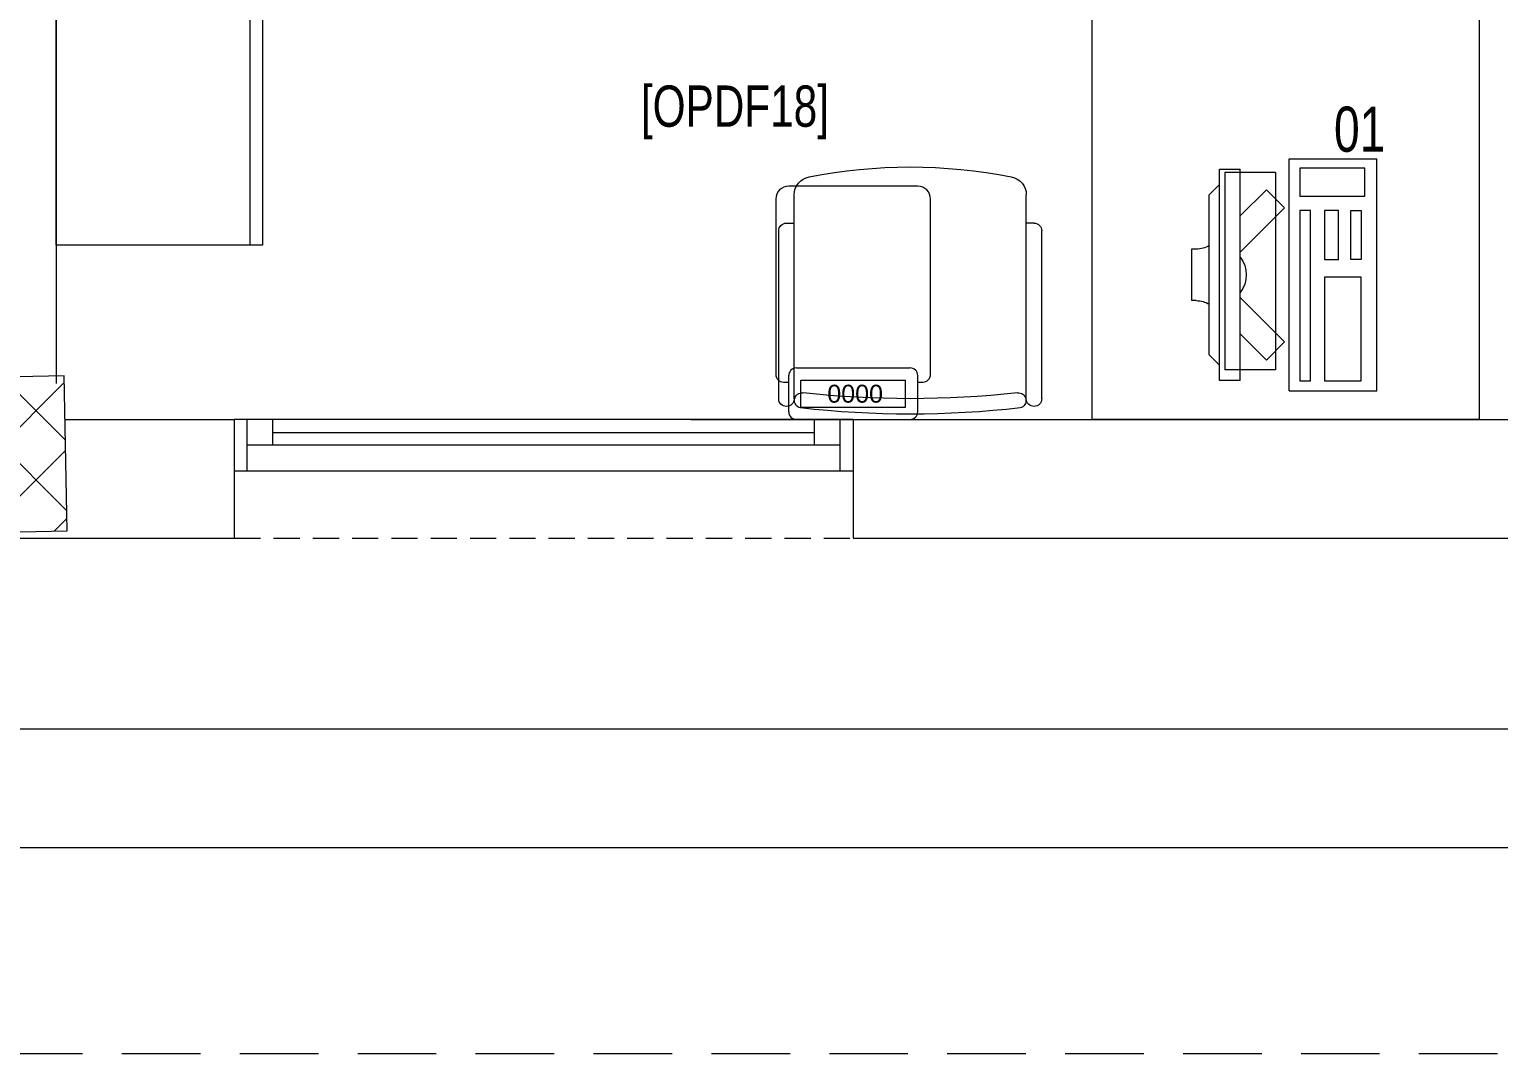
# Model space of a CAD drawing. Extents: x -234346 to 58427, y -132654 to -82394.
# Drawn here: x -51604 to -48756, y -117093 to -115106 of the extents above; entities that cross this region are included whole.
import ezdxf

# ---------------------------------------------------------------- set-up
doc = ezdxf.new("R2010")
doc.units = 0
doc.header["$LTSCALE"] = 8
doc.linetypes.add('HIDDEN', pattern=[9.525, 6.35, -3.175])
for name, color, linetype, lineweight in [('72_EGR_BASE_TEXT', 9, 'Continuous', 5), ('72_EGR_EQP_TAG', 9, 'Continuous', 5), ('Aluminum', 9, 'Continuous', 5), ('C-HYDR-CTCH', 9, 'Continuous', 5), ('Hatch', 9, 'Continuous', 5), ('LOADING', 9, 'Continuous', 5), ('Proj', 9, 'Continuous', 5), ('Structure', 9, 'Continuous', 5), ('Walls', 9, 'Continuous', 5)]:
    doc.layers.add(name, color=color, linetype=linetype, lineweight=lineweight)
doc.layers.add('TME-NON MEDICAL FURNITURE', color=9, linetype='Continuous')
doc.styles.get("Standard").update_dxf_attribs({"font": 'ARIALUNI.TTF'})
doc.styles.add('X3G_ENTITY_257CFD', font='swisscl.ttf', dxfattribs={"height": 200})
doc.styles.add('X3G_ENTITY_9F38', font='swisscl.ttf', dxfattribs={"height": 0.2})

# ---------------------------------------------------------------- blocks, each defined once
blk = doc.blocks.new('A$C47696aed')
at = {"layer": 'Hatch'}
h = blk.add_hatch(dxfattribs=at)
h.set_pattern_fill('ANSI37', color=256, scale=30)
h.paths.add_polyline_path([(50952.7, 21917.9), (50348.7, 21909.7), (50352.6, 21621.3), (50956.6, 21629.5)])
h.paths.add_polyline_path([(43791.9, 21910.1), (43208.4, 21904.7), (43188.5, 21613.3), (43772, 21618.7)])
h.paths.add_polyline_path([(29414.9, 21902.8), (28815.8, 21898.7), (28810.1, 21605.6), (29409.2, 21609.7)])
h.paths.add_polyline_path([(36600.2, 21904.9), (35999, 21897.4), (35990.7, 21611.8), (36591.9, 21619.3)])
h.paths.add_polyline_path([(22195.7, 21912), (21589.3, 21890.2), (21603.8, 21597.6), (22210.2, 21619.5)])
h.paths.add_polyline_path([(15459.1, 21901.7), (14237.2, 21925.6), (14230.7, 21629.5), (15452.7, 21605.5)])
h.paths.add_polyline_path([(15473.2, 14701.6), (14258.2, 14685.8), (14244.7, 14393.4), (15459.7, 14409.1)])
h.paths.add_polyline_path([(15447.1, 7508.4), (14244, 7492.4), (14238.3, 7199.4), (15441.4, 7215.3)])
h.paths.add_polyline_path([(15465.6, 309.7), (14269, 298.3), (14271.8, 3.8), (15468.5, 15.2)])
h.paths.add_polyline_path([(7830.6, 311.8), (7227.1, 308.1), (7237.7, 22.6), (7841.3, 26.3)])
h.paths.add_polyline_path([(7815.2, 7509.8), (7218.4, 7511.4), (7218.2, 7210.2), (7815.1, 7208.6)])
h.paths.add_polyline_path([(7825.1, 14699.4), (7205.8, 14700.6), (7195.2, 14397.6), (7814.5, 14396.4)])
h.paths.add_polyline_path([(7801.7, 21878.7), (7201.1, 21893.2), (7197.5, 21603.6), (7798.1, 21589.1)])
h.paths.add_polyline_path([(602.6, 21876.9), (0, 21899.6), (1.9, 21611.2), (604.5, 21588.5)])
h.paths.add_polyline_path([(610.4, 7498.6), (8.3, 7491.6), (11.7, 7200), (613.7, 7206.9)])
h.paths.add_polyline_path([(627.9, 303.9), (29.5, 302.9), (34.3, 2.3), (632.7, 3.3)])
h.paths.add_polyline_path([(22214.6, 317.2), (21608.9, 304.3), (21614.6, 3.1), (22220.3, 16)])
h.paths.add_polyline_path([(22208.1, 7509.7), (21613.7, 7492.1), (21615.8, 7195.5), (22210.2, 7213.1)])
h.paths.add_polyline_path([(22199.3, 14717.7), (21600.4, 14710), (21604.4, 14409.9), (22203.4, 14417.6)])
h.paths.add_polyline_path([(29399.7, 14702.4), (28797.7, 14707.1), (28802, 14415), (29403.9, 14410.3)])
h.paths.add_polyline_path([(29403.4, 7519.8), (28799.6, 7502.2), (28813, 7202.1), (29413.1, 7223.2)])
h.paths.add_polyline_path([(29419.5, 303.8), (28815.7, 310.4), (28813.3, 24.7), (29417.2, 18.1)])
h.paths.add_polyline_path([(36618, 314.2), (36020.7, 299.7), (36029.7, 0), (36627, 14.6)])
h.paths.add_polyline_path([(36610.7, 7502.6), (36009.5, 7504.5), (36010.6, 7207.3), (36611.9, 7205.4)])
h.paths.add_polyline_path([(36574.3, 14706.4), (35993.4, 14711.1), (36013.1, 14421.3), (36594, 14416.6)])
h.paths.add_polyline_path([(43777.6, 14705.7), (43180, 14719.4), (43182, 14427.5), (43779.6, 14413.8)])
h.paths.add_polyline_path([(43778.6, 7507.1), (43210.2, 7499.5), (43212, 7205.4), (43780.5, 7213)])
h.paths.add_polyline_path([(43815.7, 310), (43210.4, 307.3), (43211.8, 2.8), (43817, 5.4)])
h.paths.add_polyline_path([(50989.9, 309.5), (50401.9, 325.5), (50388.7, 18.3), (50976.7, 2.3)])
h.paths.add_polyline_path([(50974.1, 7508.9), (50370.9, 7510), (50368.9, 7213.4), (50972.2, 7212.3)])
at = {"layer": 'C-HYDR-CTCH', "color": 4, "flags": 128}
blk.add_lwpolyline([(21608.9, 304.3), (21614.6, 3.1), (22220.3, 16), (22214.6, 317.2), (21608.9, 304.3)], dxfattribs=at)
blk = doc.blocks.new('ITCWLS1-P')
at = {"layer": 'LOADING'}
for p, q in [((-0.2651, 0.43, 0), (-0.3051, 0.43, 0)), ((-0.3051, 0.43, 0), (-0.3051, 0.02, 0)), ((-0.2651, 0.43, 0), (-0.2651, 0.02, 0)), ((-0.17, 0.45), (-0.17, 0)), ((-0.17, 0.45), (0, 0.45)), ((-0.1496, 0.4305), (-0.1291, 0.4305)), ((-0.1291, 0.4305), (-0.1291, 0.4089)), ((0, 0.45), (0, 0)), ((-0.3251, 0.38, 0), (-0.3051, 0.4, 0)), ((-0.197, 0.4094), (-0.295, 0.4094)), ((-0.295, 0.0264), (-0.295, 0.4094)), ((-0.197, 0.0264), (-0.197, 0.4094)), ((-0.3251, 0.38, 0), (-0.3251, 0.07, 0)), ((-0.3503, 0.275), (-0.3596, 0.275)), ((-0.3596, 0.175), (-0.3596, 0.275)), ((-0.3503, 0.175), (-0.3596, 0.175)), ((-0.3251, 0.07, 0), (-0.3051, 0.05, 0)), ((-0.3051, 0.02, 0), (-0.2651, 0.02, 0)), ((-0.197, 0.0264), (-0.295, 0.0264)), ((-0.17, 0), (0, 0))]:
    blk.add_line(p, q, dxfattribs=at)
at = {"layer": 'LOADING', "extrusion": (2.48281e-10, 3.18408e-10, -1)}
for p, q in [((-0.2651, 0.3395), (-0.2144, 0.3902)), ((-0.1791, 0.3548), (-0.2144, 0.3902)), ((-0.2651, 0.2688), (-0.1791, 0.3548))]:
    blk.add_line(p, q, dxfattribs=at)
at = {"layer": 'LOADING', "extrusion": (2.48281e-10, -3.18408e-10, -1)}
for p, q in [((-0.2651, 0.1812), (-0.1791, 0.0952)), ((-0.2651, 0.1105), (-0.2144, 0.0598)), ((-0.1791, 0.0952), (-0.2144, 0.0598))]:
    blk.add_line(p, q, dxfattribs=at)
at = {"layer": 'LOADING'}
for points in [[(-0.1291, 0.4089), (-0.1291, 0.1), (-0.1496, 0.1), (-0.1496, 0.4305)], [(-0.1496, 0.1), (-0.1496, 0.1), (-0.1496, 0.1), (-0.1496, 0.1), (-0.1496, 0.1), (-0.1496, 0.1), (-0.1496, 0.1), (-0.1496, 0.1), (-0.1496, 0.1)], [(-0.1496, 0.1), (-0.1496, 0.1), (-0.1496, 0.1), (-0.1496, 0.1), (-0.1496, 0.1), (-0.1496, 0.1), (-0.1496, 0.1), (-0.1496, 0.1), (-0.1496, 0.1), (-0.1496, 0.1), (-0.1496, 0.1), (-0.1496, 0.1), (-0.1496, 0.1), (-0.1496, 0.1), (-0.1496, 0.1), (-0.1496, 0.1), (-0.1496, 0.1), (-0.1496, 0.1)], [(-0.1496, 0.1), (-0.1496, 0.1), (-0.1496, 0.1), (-0.1496, 0.1), (-0.1496, 0.1), (-0.1496, 0.1), (-0.1496, 0.1), (-0.1496, 0.1), (-0.1496, 0.1), (-0.1496, 0.1)], [(-0.1496, 0.1), (-0.1496, 0.1), (-0.1496, 0.1), (-0.1496, 0.1), (-0.1496, 0.1), (-0.1496, 0.1), (-0.1496, 0.1)], [(-0.1496, 0.1), (-0.1496, 0.1), (-0.1496, 0.1), (-0.1496, 0.1), (-0.1496, 0.1), (-0.1496, 0.1), (-0.1496, 0.1), (-0.1496, 0.1), (-0.1496, 0.1), (-0.1496, 0.1)], [(-0.1496, 0.1), (-0.1496, 0.1), (-0.1496, 0.1), (-0.1496, 0.1), (-0.1496, 0.1), (-0.1496, 0.1), (-0.1496, 0.1), (-0.1496, 0.1), (-0.1496, 0.1), (-0.1496, 0.1), (-0.1496, 0.1), (-0.1496, 0.1), (-0.1496, 0.1), (-0.1496, 0.1), (-0.1496, 0.1)], [(-0.1496, 0.1), (-0.1496, 0.1), (-0.1496, 0.1), (-0.1496, 0.1), (-0.1496, 0.1), (-0.1496, 0.1), (-0.1496, 0.1), (-0.1496, 0.1), (-0.1496, 0.1), (-0.1496, 0.1)], [(-0.1496, 0.1), (-0.1496, 0.1), (-0.1496, 0.1), (-0.1496, 0.1), (-0.1496, 0.1), (-0.1496, 0.1), (-0.1496, 0.1), (-0.1496, 0.1), (-0.1496, 0.1), (-0.1496, 0.1)], [(-0.1496, 0.1), (-0.1496, 0.1), (-0.1496, 0.1), (-0.1496, 0.1), (-0.1496, 0.1), (-0.1496, 0.1), (-0.1496, 0.1), (-0.1496, 0.1), (-0.1496, 0.1), (-0.1496, 0.1), (-0.1496, 0.1), (-0.1496, 0.1), (-0.1496, 0.1), (-0.1496, 0.1), (-0.1496, 0.1), (-0.1496, 0.1), (-0.1496, 0.1), (-0.1496, 0.1), (-0.1496, 0.1), (-0.1496, 0.1), (-0.1496, 0.1), (-0.1496, 0.1), (-0.1496, 0.1), (-0.1496, 0.1), (-0.1496, 0.1), (-0.1496, 0.1), (-0.1496, 0.1), (-0.1496, 0.1), (-0.1496, 0.1), (-0.1496, 0.1), (-0.1496, 0.1), (-0.1496, 0.1), (-0.1496, 0.1), (-0.1496, 0.1), (-0.1496, 0.1), (-0.1496, 0.1), (-0.1496, 0.1), (-0.1496, 0.1), (-0.1496, 0.1), (-0.1496, 0.1), (-0.1496, 0.1), (-0.1496, 0.1), (-0.1496, 0.1), (-0.1496, 0.1), (-0.1496, 0.1), (-0.1496, 0.1), (-0.1496, 0.1), (-0.1496, 0.1), (-0.1496, 0.1), (-0.1496, 0.1), (-0.1496, 0.1), (-0.1496, 0.1), (-0.1496, 0.1), (-0.1496, 0.1)], [(-0.1496, 0.1), (-0.1496, 0.1), (-0.1496, 0.1), (-0.1496, 0.1), (-0.1496, 0.1), (-0.1496, 0.1), (-0.1496, 0.1), (-0.1496, 0.1), (-0.1496, 0.1), (-0.1496, 0.1), (-0.1496, 0.1), (-0.1496, 0.1), (-0.1496, 0.1), (-0.1496, 0.1), (-0.1496, 0.1), (-0.1496, 0.1), (-0.1496, 0.1), (-0.1496, 0.1), (-0.1496, 0.1), (-0.1496, 0.1), (-0.1496, 0.1), (-0.1496, 0.1), (-0.1496, 0.1), (-0.1496, 0.1), (-0.1496, 0.1), (-0.1496, 0.1), (-0.1496, 0.1), (-0.1496, 0.1), (-0.1496, 0.1), (-0.1496, 0.1), (-0.1496, 0.1), (-0.1496, 0.1), (-0.1496, 0.1), (-0.1496, 0.1), (-0.1496, 0.1), (-0.1496, 0.1), (-0.1496, 0.1), (-0.1496, 0.1), (-0.1496, 0.1), (-0.1496, 0.1), (-0.1496, 0.1), (-0.1496, 0.1), (-0.1496, 0.1), (-0.1496, 0.1), (-0.1496, 0.1), (-0.1496, 0.1), (-0.1496, 0.1), (-0.1496, 0.1), (-0.1496, 0.1), (-0.1496, 0.1), (-0.1496, 0.1), (-0.1496, 0.1), (-0.1496, 0.1), (-0.1496, 0.1), (-0.1496, 0.1), (-0.1496, 0.1), (-0.1496, 0.1), (-0.1496, 0.1), (-0.1496, 0.1), (-0.1496, 0.1), (-0.1496, 0.1), (-0.1496, 0.1), (-0.1496, 0.1), (-0.1496, 0.1), (-0.1496, 0.1), (-0.1496, 0.1), (-0.1496, 0.1), (-0.1496, 0.1), (-0.1496, 0.1), (-0.1496, 0.1), (-0.1496, 0.1), (-0.1496, 0.1), (-0.1496, 0.1), (-0.1496, 0.1), (-0.1496, 0.1), (-0.1496, 0.1), (-0.1496, 0.1), (-0.1496, 0.1), (-0.1496, 0.1), (-0.1496, 0.1), (-0.1496, 0.1), (-0.1496, 0.1), (-0.1496, 0.1), (-0.1496, 0.1), (-0.1496, 0.1), (-0.1496, 0.1), (-0.1496, 0.1), (-0.1496, 0.1), (-0.1496, 0.1)], [(-0.1496, 0.1), (-0.1496, 0.1), (-0.1496, 0.1), (-0.1496, 0.1), (-0.1496, 0.1), (-0.1496, 0.1), (-0.1496, 0.1), (-0.1496, 0.1), (-0.1496, 0.1), (-0.1496, 0.1), (-0.1496, 0.1), (-0.1496, 0.1)], [(-0.1496, 0.1), (-0.1496, 0.1), (-0.1496, 0.1), (-0.1496, 0.1), (-0.1496, 0.1), (-0.1496, 0.1), (-0.1496, 0.1)], [(-0.1496, 0.1), (-0.1496, 0.1), (-0.1496, 0.1), (-0.1496, 0.1), (-0.1496, 0.1), (-0.1496, 0.1), (-0.1496, 0.1), (-0.1496, 0.1), (-0.1496, 0.1), (-0.1496, 0.1), (-0.1496, 0.1), (-0.1496, 0.1), (-0.1496, 0.1), (-0.1496, 0.1), (-0.1496, 0.1), (-0.1496, 0.1), (-0.1496, 0.1)], [(-0.1496, 0.1), (-0.1496, 0.1), (-0.1496, 0.1), (-0.1496, 0.1), (-0.1496, 0.1), (-0.1496, 0.1), (-0.1496, 0.1), (-0.1496, 0.1), (-0.1496, 0.1), (-0.1496, 0.1), (-0.1496, 0.1), (-0.1496, 0.1), (-0.1496, 0.1), (-0.1496, 0.1), (-0.1496, 0.1), (-0.1496, 0.1), (-0.1496, 0.1), (-0.1496, 0.1), (-0.1496, 0.1), (-0.1496, 0.1), (-0.1496, 0.1), (-0.1496, 0.1), (-0.1496, 0.1), (-0.1496, 0.1), (-0.1496, 0.1), (-0.1496, 0.1), (-0.1496, 0.1), (-0.1496, 0.1), (-0.1496, 0.1), (-0.1496, 0.1), (-0.1496, 0.1), (-0.1496, 0.1), (-0.1496, 0.1), (-0.1496, 0.1), (-0.1496, 0.1), (-0.1496, 0.1), (-0.1496, 0.1), (-0.1496, 0.1), (-0.1496, 0.1), (-0.1496, 0.1), (-0.1496, 0.1), (-0.1496, 0.1), (-0.1496, 0.1), (-0.1496, 0.1), (-0.1496, 0.1), (-0.1496, 0.1), (-0.1496, 0.1), (-0.1496, 0.1), (-0.1496, 0.1), (-0.1496, 0.1), (-0.1496, 0.1), (-0.1496, 0.1), (-0.1496, 0.1), (-0.1496, 0.1), (-0.1496, 0.1), (-0.1496, 0.1), (-0.1496, 0.1), (-0.1496, 0.1), (-0.1496, 0.1), (-0.1496, 0.1), (-0.1496, 0.1), (-0.1496, 0.1), (-0.1496, 0.1), (-0.1496, 0.1), (-0.1496, 0.1), (-0.1496, 0.1), (-0.1496, 0.1), (-0.1496, 0.1), (-0.1496, 0.1), (-0.1496, 0.1), (-0.1496, 0.1), (-0.1496, 0.1), (-0.1496, 0.1), (-0.1496, 0.1), (-0.1496, 0.1), (-0.1496, 0.1), (-0.1496, 0.1), (-0.1496, 0.1), (-0.1496, 0.1), (-0.1496, 0.1), (-0.1496, 0.1), (-0.1496, 0.1), (-0.1496, 0.1), (-0.1496, 0.1), (-0.1496, 0.1), (-0.1496, 0.1), (-0.1496, 0.1), (-0.1496, 0.1), (-0.1496, 0.1), (-0.1496, 0.1), (-0.1496, 0.1), (-0.1496, 0.1), (-0.1496, 0.1), (-0.1496, 0.1), (-0.1496, 0.1), (-0.1496, 0.1), (-0.1496, 0.1), (-0.1496, 0.1), (-0.1496, 0.1), (-0.1496, 0.1), (-0.1496, 0.1), (-0.1496, 0.1), (-0.1496, 0.1), (-0.1496, 0.1), (-0.1496, 0.1), (-0.1496, 0.1), (-0.1496, 0.1), (-0.1496, 0.1), (-0.1496, 0.1), (-0.1496, 0.1), (-0.1496, 0.1)], [(-0.1496, 0.1), (-0.1496, 0.1), (-0.1496, 0.1), (-0.1496, 0.1), (-0.1496, 0.1), (-0.1496, 0.1), (-0.1496, 0.1), (-0.1496, 0.1)]]:
    blk.add_lwpolyline(points, dxfattribs=at)
for points in [[(-0.1019, 0.4305), (-0.0304, 0.4305), (-0.0304, 0.2294), (-0.1019, 0.2294)], [(-0.1019, 0.1954), (-0.0747, 0.1954), (-0.0747, 0.1), (-0.1019, 0.1)], [(-0.0304, 0.1954), (-0.0508, 0.1954), (-0.0508, 0.1), (-0.0304, 0.1)], [(-0.1496, 0.1), (-0.1496, 0.1), (-0.1496, 0.1), (-0.1496, 0.1), (-0.1496, 0.1), (-0.1496, 0.1), (-0.1496, 0.1), (-0.1496, 0.1), (-0.1496, 0.1), (-0.1496, 0.1), (-0.1496, 0.1), (-0.1496, 0.1), (-0.1496, 0.1), (-0.1496, 0.1), (-0.1496, 0.1), (-0.1496, 0.1), (-0.1496, 0.1), (-0.1496, 0.1), (-0.1496, 0.1), (-0.1496, 0.1), (-0.1496, 0.1), (-0.1496, 0.1), (-0.1496, 0.1), (-0.1496, 0.1), (-0.1496, 0.1), (-0.1496, 0.1), (-0.1496, 0.1), (-0.1496, 0.1), (-0.1496, 0.1), (-0.1496, 0.1), (-0.1496, 0.1), (-0.1496, 0.1), (-0.1496, 0.1), (-0.1496, 0.1), (-0.1496, 0.1), (-0.1496, 0.1), (-0.1496, 0.1), (-0.1496, 0.1), (-0.1496, 0.1), (-0.1496, 0.1), (-0.1496, 0.1), (-0.1496, 0.1), (-0.1496, 0.1), (-0.1496, 0.1), (-0.1496, 0.1), (-0.1496, 0.1), (-0.1496, 0.1), (-0.1496, 0.1), (-0.1496, 0.1), (-0.1496, 0.1), (-0.1496, 0.1), (-0.1496, 0.1), (-0.1496, 0.1), (-0.1496, 0.1), (-0.1496, 0.1), (-0.1496, 0.1), (-0.1496, 0.1), (-0.1496, 0.1), (-0.1496, 0.1), (-0.1496, 0.1), (-0.1496, 0.1), (-0.1496, 0.1), (-0.1496, 0.1), (-0.1496, 0.1), (-0.1496, 0.1), (-0.1496, 0.1), (-0.1496, 0.1), (-0.1496, 0.1), (-0.1496, 0.1), (-0.1496, 0.1), (-0.1496, 0.1), (-0.1496, 0.1), (-0.1496, 0.1), (-0.1496, 0.1), (-0.1496, 0.1), (-0.1496, 0.1), (-0.1496, 0.1), (-0.1496, 0.1), (-0.1496, 0.1), (-0.1496, 0.1), (-0.1496, 0.1), (-0.1496, 0.1), (-0.1496, 0.1), (-0.1496, 0.1), (-0.1496, 0.1), (-0.1496, 0.1), (-0.1496, 0.1), (-0.1496, 0.1), (-0.1496, 0.1), (-0.1496, 0.1), (-0.1496, 0.1), (-0.1496, 0.1), (-0.1496, 0.1), (-0.1496, 0.1), (-0.1496, 0.1), (-0.1496, 0.1), (-0.1496, 0.1), (-0.1496, 0.1), (-0.1496, 0.1), (-0.1496, 0.1), (-0.1496, 0.1), (-0.1496, 0.1), (-0.1496, 0.1), (-0.1496, 0.1), (-0.1496, 0.1), (-0.1496, 0.1), (-0.1496, 0.1), (-0.1496, 0.1), (-0.1496, 0.1), (-0.1496, 0.1), (-0.1496, 0.1), (-0.1496, 0.1), (-0.1496, 0.1), (-0.1496, 0.1), (-0.1496, 0.1), (-0.1496, 0.1), (-0.1496, 0.1), (-0.1496, 0.1), (-0.1496, 0.1), (-0.1496, 0.1), (-0.1496, 0.1), (-0.1496, 0.1), (-0.1496, 0.1), (-0.1496, 0.1), (-0.1496, 0.1), (-0.1496, 0.1), (-0.1496, 0.1), (-0.1496, 0.1), (-0.1496, 0.1), (-0.1496, 0.1), (-0.1496, 0.1), (-0.1496, 0.1), (-0.1496, 0.1), (-0.1496, 0.1), (-0.1496, 0.1), (-0.1496, 0.1), (-0.1496, 0.1), (-0.1496, 0.1), (-0.1496, 0.1), (-0.1496, 0.1), (-0.1496, 0.1), (-0.1496, 0.1), (-0.1496, 0.1), (-0.1496, 0.1), (-0.1496, 0.1), (-0.1496, 0.1), (-0.1496, 0.1), (-0.1496, 0.1), (-0.1496, 0.1), (-0.1496, 0.1), (-0.1496, 0.1), (-0.1496, 0.1), (-0.1496, 0.1), (-0.1496, 0.1), (-0.1496, 0.1), (-0.1496, 0.1), (-0.1496, 0.1), (-0.1496, 0.1), (-0.1496, 0.1), (-0.1496, 0.1), (-0.1496, 0.1), (-0.1496, 0.1), (-0.1496, 0.1), (-0.1496, 0.1), (-0.1496, 0.1), (-0.1496, 0.1), (-0.1496, 0.1), (-0.1496, 0.1), (-0.1496, 0.1), (-0.1496, 0.1), (-0.1496, 0.1), (-0.1496, 0.1), (-0.1496, 0.1), (-0.1496, 0.1), (-0.1496, 0.1), (-0.1496, 0.1), (-0.1496, 0.1), (-0.1496, 0.1), (-0.1496, 0.1), (-0.1496, 0.1), (-0.1496, 0.1), (-0.1496, 0.1), (-0.1496, 0.1), (-0.1496, 0.1), (-0.1496, 0.1), (-0.1496, 0.1), (-0.1496, 0.1), (-0.1496, 0.1), (-0.1496, 0.1), (-0.1496, 0.1), (-0.1496, 0.1), (-0.1496, 0.1), (-0.1496, 0.1), (-0.1496, 0.1), (-0.1496, 0.1), (-0.1496, 0.1), (-0.1496, 0.1), (-0.1496, 0.1), (-0.1496, 0.1), (-0.1496, 0.1), (-0.1496, 0.1), (-0.1496, 0.1), (-0.1496, 0.1), (-0.1496, 0.1), (-0.1496, 0.1), (-0.1496, 0.1), (-0.1496, 0.1), (-0.1496, 0.1), (-0.1496, 0.1), (-0.1496, 0.1), (-0.1496, 0.1), (-0.1496, 0.1), (-0.1496, 0.1), (-0.1496, 0.1), (-0.1496, 0.1), (-0.1496, 0.1), (-0.1496, 0.1), (-0.1496, 0.1), (-0.1496, 0.1), (-0.1496, 0.1), (-0.1496, 0.1), (-0.1496, 0.1), (-0.1496, 0.1), (-0.1496, 0.1), (-0.1496, 0.1), (-0.1496, 0.1), (-0.1496, 0.1), (-0.1496, 0.1), (-0.1496, 0.1), (-0.1496, 0.1), (-0.1496, 0.1), (-0.1496, 0.1), (-0.1496, 0.1), (-0.1496, 0.1), (-0.1496, 0.1), (-0.1496, 0.1), (-0.1496, 0.1), (-0.1496, 0.1), (-0.1496, 0.1), (-0.1496, 0.1), (-0.1496, 0.1), (-0.1496, 0.1), (-0.1496, 0.1), (-0.1496, 0.1), (-0.1496, 0.1), (-0.1496, 0.1), (-0.1496, 0.1), (-0.1496, 0.1), (-0.1496, 0.1), (-0.1496, 0.1), (-0.1496, 0.1), (-0.1496, 0.1), (-0.1496, 0.1), (-0.1496, 0.1), (-0.1496, 0.1), (-0.1496, 0.1), (-0.1496, 0.1), (-0.1496, 0.1), (-0.1496, 0.1), (-0.1496, 0.1), (-0.1496, 0.1), (-0.1496, 0.1), (-0.1496, 0.1), (-0.1496, 0.1), (-0.1496, 0.1), (-0.1496, 0.1), (-0.1496, 0.1), (-0.1496, 0.1), (-0.1496, 0.1), (-0.1496, 0.1), (-0.1496, 0.1), (-0.1496, 0.1), (-0.1496, 0.1), (-0.1496, 0.1), (-0.1496, 0.1), (-0.1496, 0.1), (-0.1496, 0.1)], [(-0.1496, 0.1), (-0.1496, 0.1), (-0.1496, 0.1), (-0.1496, 0.1), (-0.1496, 0.1), (-0.1496, 0.1), (-0.1496, 0.1), (-0.1496, 0.1), (-0.1496, 0.1), (-0.1496, 0.1), (-0.1496, 0.1), (-0.1496, 0.1), (-0.1496, 0.1), (-0.1496, 0.1), (-0.1496, 0.1), (-0.1496, 0.1), (-0.1496, 0.1), (-0.1496, 0.1), (-0.1496, 0.1), (-0.1496, 0.1), (-0.1496, 0.1), (-0.1496, 0.1), (-0.1496, 0.1), (-0.1496, 0.1), (-0.1496, 0.1), (-0.1496, 0.1), (-0.1496, 0.1), (-0.1496, 0.1), (-0.1496, 0.1), (-0.1496, 0.1), (-0.1496, 0.1), (-0.1496, 0.1), (-0.1496, 0.1), (-0.1496, 0.1), (-0.1496, 0.1), (-0.1496, 0.1), (-0.1496, 0.1), (-0.1496, 0.1), (-0.1496, 0.1), (-0.1496, 0.1), (-0.1496, 0.1), (-0.1496, 0.1), (-0.1496, 0.1), (-0.1496, 0.1), (-0.1496, 0.1), (-0.1496, 0.1), (-0.1496, 0.1), (-0.1496, 0.1), (-0.1496, 0.1), (-0.1496, 0.1), (-0.1496, 0.1), (-0.1496, 0.1), (-0.1496, 0.1), (-0.1496, 0.1), (-0.1496, 0.1), (-0.1496, 0.1), (-0.1496, 0.1), (-0.1496, 0.1), (-0.1496, 0.1), (-0.1496, 0.1), (-0.1496, 0.1), (-0.1496, 0.1), (-0.1496, 0.1), (-0.1496, 0.1), (-0.1496, 0.1), (-0.1496, 0.1), (-0.1496, 0.1), (-0.1496, 0.1), (-0.1496, 0.1), (-0.1496, 0.1), (-0.1496, 0.1), (-0.1496, 0.1), (-0.1496, 0.1), (-0.1496, 0.1), (-0.1496, 0.1), (-0.1496, 0.1), (-0.1496, 0.1), (-0.1496, 0.1), (-0.1496, 0.1), (-0.1496, 0.1), (-0.1496, 0.1), (-0.1496, 0.1), (-0.1496, 0.1), (-0.1496, 0.1), (-0.1496, 0.1), (-0.1496, 0.1), (-0.1496, 0.1), (-0.1496, 0.1), (-0.1496, 0.1), (-0.1496, 0.1), (-0.1496, 0.1), (-0.1496, 0.1), (-0.1496, 0.1), (-0.1496, 0.1), (-0.1496, 0.1), (-0.1496, 0.1), (-0.1496, 0.1), (-0.1496, 0.1), (-0.1496, 0.1), (-0.1496, 0.1), (-0.1496, 0.1), (-0.1496, 0.1), (-0.1496, 0.1), (-0.1496, 0.1), (-0.1496, 0.1), (-0.1496, 0.1), (-0.1496, 0.1), (-0.1496, 0.1), (-0.1496, 0.1), (-0.1496, 0.1), (-0.1496, 0.1), (-0.1496, 0.1), (-0.1496, 0.1), (-0.1496, 0.1), (-0.1496, 0.1), (-0.1496, 0.1), (-0.1496, 0.1), (-0.1496, 0.1), (-0.1496, 0.1), (-0.1496, 0.1), (-0.1496, 0.1), (-0.1496, 0.1), (-0.1496, 0.1), (-0.1496, 0.1), (-0.1496, 0.1), (-0.1496, 0.1), (-0.1496, 0.1), (-0.1496, 0.1), (-0.1496, 0.1), (-0.1496, 0.1), (-0.1496, 0.1), (-0.1496, 0.1), (-0.1496, 0.1), (-0.1496, 0.1), (-0.1496, 0.1), (-0.1496, 0.1), (-0.1496, 0.1), (-0.1496, 0.1), (-0.1496, 0.1), (-0.1496, 0.1), (-0.1496, 0.1), (-0.1496, 0.1), (-0.1496, 0.1), (-0.1496, 0.1), (-0.1496, 0.1), (-0.1496, 0.1), (-0.1496, 0.1), (-0.1496, 0.1), (-0.1496, 0.1), (-0.1496, 0.1), (-0.1496, 0.1), (-0.1496, 0.1), (-0.1496, 0.1), (-0.1496, 0.1), (-0.1496, 0.1), (-0.1496, 0.1), (-0.1496, 0.1), (-0.1496, 0.1), (-0.1496, 0.1), (-0.1496, 0.1), (-0.1496, 0.1), (-0.1496, 0.1), (-0.1496, 0.1), (-0.1496, 0.1), (-0.1496, 0.1), (-0.1496, 0.1), (-0.1496, 0.1), (-0.1496, 0.1), (-0.1496, 0.1), (-0.1496, 0.1), (-0.1496, 0.1), (-0.1496, 0.1), (-0.1496, 0.1), (-0.1496, 0.1), (-0.1496, 0.1), (-0.1496, 0.1), (-0.1496, 0.1), (-0.1496, 0.1), (-0.1496, 0.1), (-0.1496, 0.1), (-0.1496, 0.1), (-0.1496, 0.1), (-0.1496, 0.1), (-0.1496, 0.1), (-0.1496, 0.1), (-0.1496, 0.1), (-0.1496, 0.1), (-0.1496, 0.1), (-0.1496, 0.1), (-0.1496, 0.1), (-0.1496, 0.1), (-0.1496, 0.1), (-0.1496, 0.1), (-0.1496, 0.1), (-0.1496, 0.1), (-0.1496, 0.1), (-0.1496, 0.1), (-0.1496, 0.1), (-0.1496, 0.1), (-0.1496, 0.1), (-0.1496, 0.1), (-0.1496, 0.1), (-0.1496, 0.1), (-0.1496, 0.1), (-0.1496, 0.1), (-0.1496, 0.1), (-0.1496, 0.1), (-0.1496, 0.1), (-0.1496, 0.1), (-0.1496, 0.1), (-0.1496, 0.1), (-0.1496, 0.1), (-0.1496, 0.1), (-0.1496, 0.1)], [(-0.1496, 0.1), (-0.1496, 0.1), (-0.1496, 0.1), (-0.1496, 0.1), (-0.1496, 0.1), (-0.1496, 0.1), (-0.1496, 0.1), (-0.1496, 0.1), (-0.1496, 0.1), (-0.1496, 0.1), (-0.1496, 0.1), (-0.1496, 0.1), (-0.1496, 0.1), (-0.1496, 0.1), (-0.1496, 0.1), (-0.1496, 0.1), (-0.1496, 0.1), (-0.1496, 0.1), (-0.1496, 0.1), (-0.1496, 0.1), (-0.1496, 0.1), (-0.1496, 0.1), (-0.1496, 0.1), (-0.1496, 0.1), (-0.1496, 0.1), (-0.1496, 0.1), (-0.1496, 0.1), (-0.1496, 0.1), (-0.1496, 0.1), (-0.1496, 0.1), (-0.1496, 0.1), (-0.1496, 0.1), (-0.1496, 0.1), (-0.1496, 0.1), (-0.1496, 0.1), (-0.1496, 0.1), (-0.1496, 0.1), (-0.1496, 0.1), (-0.1496, 0.1), (-0.1496, 0.1), (-0.1496, 0.1), (-0.1496, 0.1), (-0.1496, 0.1), (-0.1496, 0.1), (-0.1496, 0.1), (-0.1496, 0.1), (-0.1496, 0.1), (-0.1496, 0.1), (-0.1496, 0.1), (-0.1496, 0.1), (-0.1496, 0.1), (-0.1496, 0.1), (-0.1496, 0.1), (-0.1496, 0.1), (-0.1496, 0.1), (-0.1496, 0.1), (-0.1496, 0.1), (-0.1496, 0.1), (-0.1496, 0.1), (-0.1496, 0.1), (-0.1496, 0.1), (-0.1496, 0.1), (-0.1496, 0.1), (-0.1496, 0.1), (-0.1496, 0.1), (-0.1496, 0.1), (-0.1496, 0.1), (-0.1496, 0.1), (-0.1496, 0.1), (-0.1496, 0.1), (-0.1496, 0.1), (-0.1496, 0.1), (-0.1496, 0.1), (-0.1496, 0.1), (-0.1496, 0.1), (-0.1496, 0.1), (-0.1496, 0.1), (-0.1496, 0.1), (-0.1496, 0.1), (-0.1496, 0.1), (-0.1496, 0.1), (-0.1496, 0.1), (-0.1496, 0.1), (-0.1496, 0.1), (-0.1496, 0.1), (-0.1496, 0.1), (-0.1496, 0.1), (-0.1496, 0.1), (-0.1496, 0.1), (-0.1496, 0.1), (-0.1496, 0.1), (-0.1496, 0.1), (-0.1496, 0.1), (-0.1496, 0.1), (-0.1496, 0.1), (-0.1496, 0.1), (-0.1496, 0.1), (-0.1496, 0.1), (-0.1496, 0.1), (-0.1496, 0.1), (-0.1496, 0.1), (-0.1496, 0.1), (-0.1496, 0.1), (-0.1496, 0.1), (-0.1496, 0.1), (-0.1496, 0.1), (-0.1496, 0.1), (-0.1496, 0.1), (-0.1496, 0.1), (-0.1496, 0.1), (-0.1496, 0.1), (-0.1496, 0.1), (-0.1496, 0.1), (-0.1496, 0.1), (-0.1496, 0.1), (-0.1496, 0.1), (-0.1496, 0.1), (-0.1496, 0.1), (-0.1496, 0.1), (-0.1496, 0.1), (-0.1496, 0.1), (-0.1496, 0.1), (-0.1496, 0.1), (-0.1496, 0.1), (-0.1496, 0.1), (-0.1496, 0.1), (-0.1496, 0.1), (-0.1496, 0.1), (-0.1496, 0.1), (-0.1496, 0.1), (-0.1496, 0.1), (-0.1496, 0.1), (-0.1496, 0.1), (-0.1496, 0.1), (-0.1496, 0.1), (-0.1496, 0.1), (-0.1496, 0.1), (-0.1496, 0.1), (-0.1496, 0.1), (-0.1496, 0.1), (-0.1496, 0.1), (-0.1496, 0.1), (-0.1496, 0.1), (-0.1496, 0.1), (-0.1496, 0.1), (-0.1496, 0.1), (-0.1496, 0.1), (-0.1496, 0.1), (-0.1496, 0.1), (-0.1496, 0.1), (-0.1496, 0.1), (-0.1496, 0.1), (-0.1496, 0.1), (-0.1496, 0.1), (-0.1496, 0.1), (-0.1496, 0.1), (-0.1496, 0.1), (-0.1496, 0.1), (-0.1496, 0.1), (-0.1496, 0.1), (-0.1496, 0.1), (-0.1496, 0.1), (-0.1496, 0.1), (-0.1496, 0.1), (-0.1496, 0.1), (-0.1496, 0.1), (-0.1496, 0.1), (-0.1496, 0.1), (-0.1496, 0.1), (-0.1496, 0.1), (-0.1496, 0.1), (-0.1496, 0.1), (-0.1496, 0.1), (-0.1496, 0.1), (-0.1496, 0.1), (-0.1496, 0.1), (-0.1496, 0.1), (-0.1496, 0.1), (-0.1496, 0.1), (-0.1496, 0.1), (-0.1496, 0.1), (-0.1496, 0.1), (-0.1496, 0.1), (-0.1496, 0.1), (-0.1496, 0.1), (-0.1496, 0.1), (-0.1496, 0.1), (-0.1496, 0.1), (-0.1496, 0.1), (-0.1496, 0.1), (-0.1496, 0.1), (-0.1496, 0.1), (-0.1496, 0.1), (-0.1496, 0.1), (-0.1496, 0.1), (-0.1496, 0.1), (-0.1496, 0.1), (-0.1496, 0.1), (-0.1496, 0.1), (-0.1496, 0.1), (-0.1496, 0.1), (-0.1496, 0.1), (-0.1496, 0.1), (-0.1496, 0.1), (-0.1496, 0.1), (-0.1496, 0.1), (-0.1496, 0.1), (-0.1496, 0.1), (-0.1496, 0.1), (-0.1496, 0.1), (-0.1496, 0.1), (-0.1496, 0.1), (-0.1496, 0.1), (-0.1496, 0.1), (-0.1496, 0.1), (-0.1496, 0.1), (-0.1496, 0.1), (-0.1496, 0.1), (-0.1496, 0.1)], [(-0.1496, 0.0727), (-0.0236, 0.0727), (-0.0236, 0.0182), (-0.1496, 0.0182)]]:
    blk.add_lwpolyline(points, close=True, dxfattribs=at)
for centre, radius, start, end in [((-0.3503, 0.325), 0.05, 270, 300.3093), ((-0.3089, 0.225), 0.0556, 321.9431, 38.0569), ((-0.3503, 0.125), 0.05, 59.6907, 90)]:
    blk.add_arc(centre, radius, start, end, dxfattribs=at)
blk = doc.blocks.new('GF21016-P')
at = {"layer": 'LOADING', "extrusion": (-1.24384e-09, -1.20261e-09, -1)}
for p, q in [((0.0128, 0.0179), (0.0128, 0.4136)), ((0.4628, 0.0179), (0.4628, 0.4136)), ((-0.0172, 0.0179), (-0.0172, 0.3435)), ((-0.0022, 0.3585), (0.0128, 0.3585)), ((0.4778, 0.3585), (0.4628, 0.3585)), ((0.4928, 0.0179), (0.4928, 0.3435)), ((0.4778, 0.0029), (0.4778, 0.0029))]:
    blk.add_line(p, q, dxfattribs=at)
for centre, radius, start, end in [((-0.2378, -0.5362), 1.0036, 78.7568, 101.2432), ((-0.0478, 0.4136), 0.035, 0, 80.6557), ((-0.4278, 0.4136), 0.035, 99.3443, 180), ((0.0022, 0.3435), 0.015, 0, 90), ((-0.4778, 0.3435), 0.015, 90, 180), ((-0.0284, 0.0145), 0.015, 284.3864, 95.5209), ((-0.2378, 1.8928), 1.8749, 263.6341, 276.3659), ((-0.4471, 0.0145), 0.015, 84.4791, 255.6136), ((0.0022, 0.0179), 0.015, 270, 0), ((0.0022, 0.0179), 0.015, 180, 270), ((-0.2378, 1.8734), 1.8855, 263.5119, 276.4881), ((-0.4778, 0.0179), 0.015, 270, 0), ((-0.4778, 0.0179), 0.015, 180, 270)]:
    blk.add_arc(centre, radius, start, end, dxfattribs=at)
blk = doc.blocks.new('GF21027-P')
at = {"layer": 'LOADING'}
for p, q in [((0.4, 0.4), (-0.4, 0.4)), ((-0.4, 0.4), (-0.4, 0)), ((0.4, 0), (0.4, 0.4)), ((-0.4, 0.025), (0.4, 0.025)), ((-0.4, 0), (0.4, 0))]:
    blk.add_line(p, q, dxfattribs=at)
blk = doc.blocks.new('HF13461A-P')
at = {"layer": 'LOADING'}
for p, q in [((0.0229, 0.4353), (0.0229, 0.3653)), ((0.2579, 0.4503), (0.0379, 0.4503)), ((0.2729, 0.4353), (0.2729, 0.3653)), ((0.2493, 0.4266), (0.0466, 0.4266)), ((0.0466, 0.4266), (0.0466, 0.3739)), ((0.2493, 0.4266), (0.2493, 0.3739)), ((0.0229, 0.3778), (0.0129, 0.3778)), ((0.2493, 0.3739), (0.0466, 0.3739)), ((0.2829, 0.3778), (0.2729, 0.3778)), ((-0.0021, 0.3628), (-0.0021, 0.0228)), ((0.2579, 0.3503), (0.0379, 0.3503)), ((0.2979, 0.0228), (0.2979, 0.3628)), ((0.0229, -0.0022), (0.2729, -0.0022))]:
    blk.add_line(p, q, dxfattribs=at)
for centre, radius, start, end in [((0.0379, 0.4353), 0.015, 90, 180), ((0.2579, 0.4353), 0.015, 0, 90), ((0.0129, 0.3628), 0.015, 90, 180), ((0.2829, 0.3628), 0.015, 0, 90), ((0.0379, 0.3653), 0.015, 180, 270), ((0.2579, 0.3653), 0.015, 270, 0), ((0.0229, 0.0228), 0.025, 180, 270), ((0.2729, 0.0228), 0.025, 270, 0)]:
    blk.add_arc(centre, radius, start, end, dxfattribs=at)
blk.add_text('0000', height=0.03477, dxfattribs=at).set_placement((0.0901, 0.3829))
blk = doc.blocks.new('1stF')
at = {"layer": 'Aluminum', "color": 9}
for p, q in [((-50007.3, -115862.6, 0.1), (-51207.3, -115862.6, 0.1)), ((-51182.3, -115962.6, 0.1), (-51182.3, -115862.6, 0.1)), ((-51132.3, -115912.6, 0.1), (-51132.3, -115862.6, 0.1)), ((-50082.3, -115912.6, 0.1), (-50082.3, -115862.6, 0.1)), ((-50032.3, -115962.6, 0.1), (-50032.3, -115862.6, 0.1)), ((-51132.3, -115887.6, 0.1), (-50082.3, -115887.6, 0.1)), ((-50032.3, -115912.6, 0.1), (-51182.3, -115912.6, 0.1)), ((-50007.3, -115962.6, 0.1), (-51207.3, -115962.6, 0.1))]:
    blk.add_line(p, q, dxfattribs=at)
at = {"layer": 'LOADING', "color": 9, "elevation": 0}
blk.add_lwpolyline([(-48793.8, -115862.6), (-49543.8, -115862.6), (-49543.8, -114362.6), (-48793.8, -114362.6)], close=True, dxfattribs=at)
at = {"layer": 'Proj', "color": 9, "linetype": 'HIDDEN'}
blk.add_line((-51207.3, -116092.6, 0.1), (-50007.3, -116092.6, 0.1), dxfattribs=at)
at = {"layer": 'Proj', "color": 9}
for p, q in [((-51942.6, -116462.6, 0.1), (-37002.1, -116462.6, 0.1)), ((-52172.6, -116692.6, 0.1), (-36772.1, -116692.6, 0.1))]:
    blk.add_line(p, q, dxfattribs=at)
at = {"layer": 'Proj', "color": 9, "linetype": 'HIDDEN', "ltscale": 3, "elevation": 0.1}
blk.add_lwpolyline([(-23322.3, -93192.6), (-74742.3, -93192.6), (-74742.3, -117092.6), (-23322.3, -117092.6)], dxfattribs=at)
at = {"layer": 'Walls', "color": 9}
for p, q in [((-51552.3, -111862.6, 0.1), (-51552.3, -115792.6, 0.1)), ((-51535.5, -115862.6, 0.1), (-51207.3, -115862.6, 0.1)), ((-51207.3, -115862.6, 0.1), (-51207.3, -116092.6, 0.1)), ((-50322.3, -115862.6, 0.1), (-47102.3, -115862.6, 0.1)), ((-50007.3, -115862.6, 0.1), (-50007.3, -116092.6, 0.1)), ((-52172.6, -116092.6, 0.1), (-51207.3, -116092.6, 0.1)), ((-50007.3, -116092.6, 0.1), (-46138.6, -116092.6, 0.1))]:
    blk.add_line(p, q, dxfattribs=at)
at = {"layer": 'LOADING', "color": 9, "xscale": -1000, "yscale": 1000, "zscale": 1000, "rotation": 89.99999997908824}
blk.add_blockref('GF21027-P', (-51152.3, -115124.5, 0), dxfattribs=at)
at = {"layer": 'LOADING', "color": 9, "extrusion": (8.01373e-06, -1.9399e-16, 1), "xscale": -1000.000000000011, "yscale": 1000.000000000011, "zscale": 1000.000000000011, "rotation": 180}
blk.add_blockref('ITCWLS1-P', (-48991.9, -115357.1, -0.4), dxfattribs=at)
at = {"layer": 'LOADING', "color": 9, "lineweight": 0, "xscale": 1000, "yscale": 1000, "zscale": 1000, "rotation": 180}
blk.add_blockref('HF13461A-P', (-49859.4, -115412.3, 0), dxfattribs=at)
at = {"layer": 'Structure', "color": 9}
blk.add_blockref('A$C47696aed', (-73751.7, -116094.9, 0.1), dxfattribs=at)
at = {"layer": 'TME-NON MEDICAL FURNITURE', "color": 9, "extrusion": (4.75185e-05, -1.86519e-05, 1), "xscale": 1000.000000000005, "yscale": 1000.000000000005, "zscale": -1000.000000000001, "rotation": 359.9999749532386}
blk.add_blockref('GF21016-P', (-50134.5, -115840.2, -0.3), dxfattribs=at)
at = {"layer": '72_EGR_BASE_TEXT', "color": 9, "insert": (-50236.6, -115214.8, 0.1), "char_height": 80, "attachment_point": 2, "style": 'X3G_ENTITY_9F38'}
blk.add_mtext('[OPDF18]', dxfattribs=at)
at = {"layer": '72_EGR_EQP_TAG', "color": 9, "insert": (-49025.4, -115255.8, 0), "char_height": 87.47, "attachment_point": 2, "style": 'X3G_ENTITY_257CFD'}
blk.add_mtext('01', dxfattribs=at)

msp = doc.modelspace()

# ---------------------------------------------------------------- block references
at = {"layer": '72_EGR_EQP_TAG'}
msp.add_blockref('1stF', (0, 0), dxfattribs=at)

doc.saveas('drawing.dxf')
